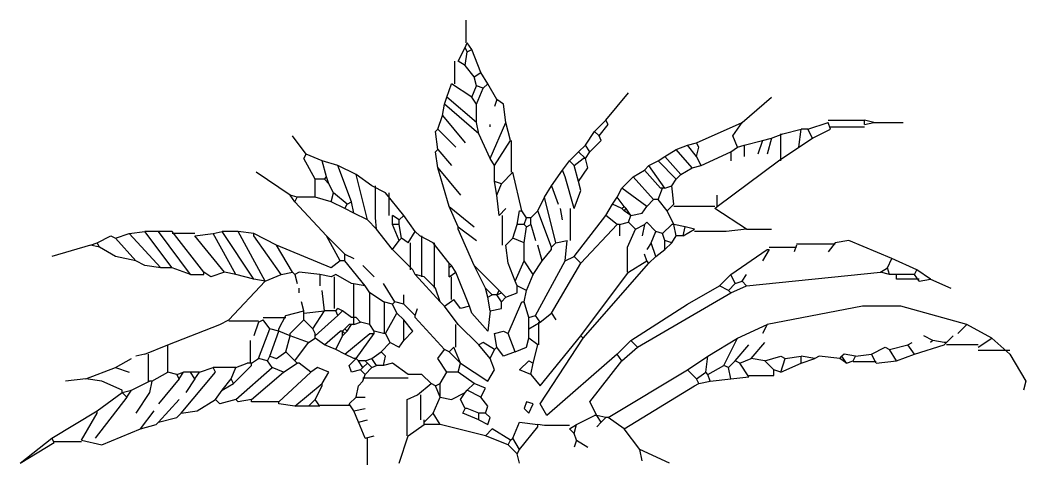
# Model space of a CAD drawing. Header units: millimetres. Extents: x 284148 to 331264, y 78716 to 101523.
# Drawn here: x 300283 to 301907, y 95128 to 95836 of the extents above; entities that cross this region are included whole.
import ezdxf

# ---------------------------------------------------------------- set-up
doc = ezdxf.new("R2010")
doc.units = ezdxf.units.MM

# ---------------------------------------------------------------- blocks, each defined once
blk = doc.blocks.new('A$C3FA46AE9')
at = {"linetype": 'Continuous'}
for points in [[(727.8, 2079.3), (727.8, 2115.9)], [(726, 2071.9), (729.6, 2079.3)], [(737, 2068.3), (729.6, 2079.3)], [(715, 2049.9), (726, 2071.9)], [(729.6, 2064.6), (726, 2071.9)], [(726, 2042.6), (729.6, 2064.6)], [(729.6, 2064.6), (737, 2068.3)], [(751.7, 2031.6), (737, 2068.3)], [(709.5, 2013.3), (709.5, 2049.9)], [(726, 2042.6), (715, 2049.9)], [(740.7, 2024.3), (726, 2042.6)], [(740.7, 2024.3), (751.7, 2031.6)], [(762.6, 2013.3), (751.7, 2031.6)], [(744.3, 2009.6), (740.7, 2024.3)], [(696.6, 1991.3), (704, 2013.3)], [(737, 1991.3), (704, 2013.3)], [(737, 1991.3), (744.3, 2009.6)], [(755.3, 2006), (744.3, 2009.6)], [(744.3, 1980.3), (755.3, 2006)], [(755.3, 2006), (762.6, 2013.3)], [(777.3, 1987.6), (762.6, 2013.3)], [(953.3, 1954.6), (990, 1998.6)], [(693, 1980.3), (696.6, 1991.3)], [(744.3, 1950.9), (696.6, 1991.3)], [(744.3, 1980.3), (737, 1991.3)], [(777.3, 1987.6), (773.7, 1976.6)], [(792, 1950.9), (788.3, 1980.3), (777.3, 1987.6)], [(1173.3, 1950.9), (1221, 1991.3)], [(689.3, 1961.9), (693, 1980.3)], [(748, 1932.6), (693, 1980.3)], [(744.3, 1950.9), (744.3, 1980.3)], [(682, 1939.9), (689.3, 1961.9)], [(689.3, 1961.9), (726, 1918)], [(748, 1932.6), (744.3, 1950.9)], [(766.4, 1892.3), (792, 1950.9)], [(799.3, 1921.6), (792, 1950.9)], [(935, 1936.3), (953.3, 1954.6)], [(942.3, 1928.9), (957, 1947.3), (953.3, 1954.6)], [(1100, 1918), (1173.3, 1950.9)], [(1166, 1910.6), (1158.6, 1928.9), (1173.3, 1950.9)], [(1279.6, 1939.9), (1312.6, 1950.9)], [(1312.6, 1954.6), (1364, 1954.6), (1371.3, 1954.6)], [(1316.4, 1939.9), (1312.6, 1950.9)], [(1371.3, 1947.3), (1371.3, 1954.6)], [(1386, 1950.9), (1371.3, 1954.6)], [(1371.3, 1947.3), (1386, 1950.9)], [(1386, 1950.9), (1433.6, 1950.9)], [(682, 1906.9), (678.3, 1936.3), (682, 1939.9)], [(682, 1939.9), (711.3, 1910.6)], [(766.4, 1943.6), (766.4, 1947.3)], [(920.4, 1914.3), (935, 1936.3)], [(942.3, 1928.9), (935, 1936.3)], [(1239.3, 1932.6), (1268.7, 1939.9)], [(1265, 1910.6), (1268.7, 1939.9)], [(1279.6, 1939.9), (1268.7, 1939.9)], [(1287, 1925.3), (1279.6, 1939.9)], [(1287, 1925.3), (1316.4, 1939.9)], [(1316.4, 1943.6), (1371.3, 1943.6)], [(469.3, 1899.6), (447.3, 1928.9)], [(766.4, 1892.3), (748, 1932.6)], [(773.7, 1881.3), (799.3, 1921.6)], [(801.2, 1870.3), (801.2, 1921.6)], [(927.7, 1903.3), (946, 1921.6), (942.3, 1928.9)], [(1085.3, 1914.3), (1100, 1918)], [(1100, 1895.9), (1103.7, 1910.6), (1100, 1918)], [(1177, 1914.3), (1206.3, 1921.6)], [(1206.3, 1921.6), (1199, 1899.6)], [(1206.3, 1921.6), (1221, 1925.3)], [(1221, 1925.3), (1213.7, 1899.6)], [(1221, 1925.3), (1239.3, 1932.6)], [(1235.7, 1888.6), (1235.7, 1932.6)], [(1265, 1910.6), (1287, 1925.3)], [(682, 1877.6), (678.3, 1903.3), (682, 1906.9)], [(682, 1906.9), (704, 1881.3)], [(894.7, 1888.6), (909.3, 1903.3)], [(909.3, 1903.3), (920.4, 1914.3)], [(920.4, 1892.3), (909.3, 1903.3)], [(927.7, 1903.3), (920.4, 1914.3)], [(920.4, 1892.3), (927.7, 1903.3)], [(1048.7, 1895.9), (1067, 1906.9)], [(1067, 1906.9), (1085.3, 1914.3)], [(1092.6, 1877.6), (1067, 1906.9)], [(1100, 1895.9), (1085.3, 1914.3)], [(1107.3, 1881.3), (1155, 1903.3)], [(1155, 1903.3), (1166, 1910.6)], [(1155, 1903.3), (1155, 1888.6)], [(1166, 1910.6), (1177, 1914.3)], [(1177, 1914.3), (1177, 1895.9)], [(1232, 1888.6), (1265, 1910.6)], [(484, 1859.3), (465.7, 1892.3), (469.3, 1899.6)], [(495, 1888.6), (469.3, 1899.6)], [(502.3, 1862.9), (495, 1888.6)], [(520.7, 1881.3), (495, 1888.6)], [(773.7, 1881.3), (766.4, 1892.3)], [(883.6, 1873.9), (894.7, 1888.6)], [(902, 1881.3), (894.7, 1888.6)], [(902, 1881.3), (916.7, 1892.3)], [(909.3, 1855.6), (924, 1877.6), (920.4, 1892.3)], [(920.4, 1892.3), (916.7, 1892.3)], [(1023, 1881.3), (1037.6, 1888.6)], [(1037.6, 1888.6), (1048.7, 1895.9)], [(1067, 1859.3), (1037.6, 1888.6)], [(1074.3, 1866.6), (1048.7, 1895.9)], [(1107.3, 1881.3), (1100, 1895.9)], [(1133, 1815.3), (1232, 1888.6)], [(443.7, 1833.6), (388.7, 1870.3)], [(542.6, 1822.6), (520.7, 1881.3)], [(550, 1866.6), (520.7, 1881.3)], [(700.3, 1815.3), (682, 1877.6)], [(682, 1877.6), (718.7, 1833.6)], [(773.7, 1855.6), (773.7, 1881.3)], [(784.7, 1851.9), (803, 1870.3)], [(817.6, 1807.9), (803, 1870.3)], [(865.3, 1848.3), (883.6, 1873.9)], [(902, 1811.6), (887.4, 1862.9), (883.6, 1873.9)], [(909.3, 1855.6), (902, 1881.3)], [(997.3, 1862.9), (1015.7, 1873.9)], [(1015.7, 1873.9), (1023, 1881.3)], [(1041.4, 1844.6), (1015.7, 1873.9)], [(1048.7, 1844.6), (1023, 1881.3)], [(1074.3, 1866.6), (1092.6, 1877.6)], [(1092.6, 1877.6), (1107.3, 1881.3)], [(484, 1829.9), (484, 1859.3)], [(498.7, 1859.3), (484, 1859.3)], [(498.7, 1859.3), (502.3, 1862.9)], [(506, 1851.9), (498.7, 1859.3)], [(506, 1851.9), (502.3, 1862.9)], [(513.3, 1837.3), (506, 1851.9)], [(568.3, 1793.3), (550, 1866.6)], [(575.6, 1848.3), (550, 1866.6)], [(777.3, 1833.6), (773.7, 1855.6)], [(784.7, 1851.9), (773.7, 1855.6)], [(777.3, 1833.6), (784.7, 1851.9)], [(902, 1811.6), (913, 1840.9), (909.3, 1855.6)], [(979, 1844.6), (997.3, 1862.9)], [(1030.3, 1826.3), (997.3, 1862.9)], [(1059.7, 1848.3), (1067, 1859.3)], [(1067, 1859.3), (1074.3, 1866.6)], [(509.7, 1822.6), (513.3, 1837.3)], [(535.3, 1818.9), (513.3, 1837.3)], [(597.7, 1837.3), (575.6, 1848.3)], [(583, 1778.6), (581.2, 1796.9), (581.2, 1848.3)], [(627, 1800.6), (597.7, 1837.3)], [(603.2, 1800.6), (603.2, 1837.3)], [(854.3, 1829.9), (865.3, 1848.3)], [(865.3, 1848.3), (876.3, 1818.9)], [(971.6, 1829.9), (979, 1844.6)], [(1019.3, 1815.3), (979, 1844.6)], [(1037.6, 1826.3), (1045, 1844.6)], [(1045, 1844.6), (1041.4, 1844.6)], [(1048.7, 1844.6), (1045, 1844.6)], [(1048.7, 1844.6), (1059.7, 1848.3)], [(1063.3, 1818.9), (1059.7, 1848.3)], [(451, 1822.6), (443.7, 1833.6)], [(454.6, 1829.9), (443.7, 1833.6)], [(451, 1822.6), (454.6, 1829.9)], [(502.3, 1767.6), (451, 1822.6)], [(484, 1829.9), (454.6, 1829.9)], [(509.7, 1822.6), (484, 1829.9)], [(531.7, 1811.6), (509.7, 1822.6)], [(535.3, 1818.9), (542.6, 1822.6)], [(546.3, 1804.3), (542.6, 1822.6)], [(781, 1800.6), (777.3, 1833.6)], [(843.3, 1807.9), (854.3, 1829.9)], [(872.7, 1756.6), (854.3, 1829.9)], [(964.3, 1818.9), (971.6, 1829.9)], [(982.7, 1815.3), (971.6, 1829.9)], [(1019.3, 1815.3), (1030.3, 1826.3)], [(1037.6, 1826.3), (1030.3, 1826.3)], [(1052.3, 1807.9), (1037.6, 1826.3)], [(1133, 1815.3), (1133, 1833.6)], [(531.7, 1811.6), (535.3, 1818.9)], [(546.3, 1804.3), (531.7, 1811.6)], [(568.3, 1793.3), (546.3, 1804.3)], [(715, 1782.3), (700.3, 1815.3)], [(700.3, 1815.3), (740.7, 1782.3)], [(781, 1800.6), (792, 1811.6)], [(810.3, 1785.9), (814, 1807.9), (817.6, 1807.9)], [(825, 1796.9), (817.6, 1807.9)], [(832.3, 1796.9), (843.3, 1807.9)], [(865.3, 1749.3), (843.3, 1807.9)], [(883.6, 1793.3), (880, 1811.6)], [(896.5, 1760.3), (896.5, 1811.6)], [(953.3, 1800.6), (964.3, 1818.9)], [(979, 1811.6), (964.3, 1818.9)], [(979, 1811.6), (982.7, 1815.3)], [(982.7, 1807.9), (979, 1811.6)], [(986.3, 1811.6), (982.7, 1815.3)], [(982.7, 1807.9), (986.3, 1811.6)], [(993.7, 1800.6), (982.7, 1807.9)], [(993.7, 1800.6), (986.3, 1811.6)], [(993.7, 1800.6), (1012, 1804.3), (1019.3, 1815.3)], [(1052.3, 1807.9), (1063.3, 1818.9)], [(1063.3, 1785.9), (1052.3, 1807.9)], [(1129.3, 1815.3), (1063.3, 1815.3)], [(1129.3, 1811.6), (1133, 1815.3)], [(1180.7, 1778.6), (1129.3, 1811.6)], [(583, 1778.6), (568.3, 1793.3)], [(608.6, 1785.9), (608.6, 1800.6)], [(619.7, 1793.3), (608.6, 1800.6)], [(619.7, 1793.3), (627, 1800.6)], [(619.7, 1785.9), (619.7, 1793.3)], [(645.4, 1774.9), (627, 1800.6)], [(786.5, 1752.9), (786.5, 1800.6)], [(821.3, 1785.9), (825, 1796.9)], [(832.3, 1796.9), (825, 1796.9)], [(832.3, 1785.9), (832.3, 1796.9)], [(902, 1734.6), (953.3, 1800.6)], [(971.6, 1785.9), (953.3, 1800.6)], [(975.3, 1785.9), (990, 1789.6)], [(990, 1789.6), (993.7, 1800.6)], [(1001, 1778.6), (990, 1789.6)], [(1034, 1774.9), (1019.3, 1789.6), (1015.7, 1785.9)], [(161.3, 1763.9), (183.3, 1771.3)], [(183.3, 1771.3), (209, 1774.9)], [(234.7, 1716.3), (183.3, 1771.3)], [(253, 1716.3), (209, 1774.9)], [(231, 1774.9), (209, 1774.9)], [(282.3, 1705.3), (231, 1774.9)], [(253, 1774.9), (231, 1774.9)], [(304.3, 1708.9), (253, 1774.9)], [(289.7, 1771.3), (253, 1771.3)], [(289.7, 1767.6), (319, 1771.3)], [(319, 1771.3), (333.6, 1774.9)], [(355.7, 1705.3), (319, 1771.3)], [(385, 1697.9), (333.6, 1774.9)], [(359.3, 1774.9), (333.6, 1774.9)], [(403.3, 1694.3), (359.3, 1774.9)], [(385, 1771.3), (359.3, 1774.9)], [(429, 1705.3), (385, 1767.6), (385, 1771.3)], [(421.6, 1752.9), (385, 1771.3)], [(608.6, 1745.6), (583, 1778.6)], [(619.7, 1760.3), (608.6, 1785.9)], [(619.7, 1785.9), (608.6, 1785.9)], [(623.3, 1763.9), (619.7, 1785.9)], [(634.3, 1756.6), (645.4, 1774.9)], [(652.7, 1767.6), (645.4, 1774.9)], [(740.7, 1719.9), (715, 1778.6), (715, 1782.3)], [(715, 1782.3), (744.3, 1760.3)], [(803, 1763.9), (810.3, 1785.9)], [(821.3, 1785.9), (810.3, 1785.9)], [(825, 1782.3), (821.3, 1785.9)], [(821.3, 1756.6), (825, 1782.3)], [(825, 1782.3), (832.3, 1785.9)], [(832.3, 1785.9), (839.7, 1760.3)], [(913, 1723.6), (971.6, 1785.9)], [(975.3, 1785.9), (971.6, 1785.9)], [(975.3, 1785.9), (975.3, 1767.6)], [(988.1, 1708.9), (988.1, 1749.3), (1001, 1778.6)], [(1001, 1778.6), (1015.7, 1785.9)], [(1015.7, 1785.9), (1012, 1767.6)], [(1026.7, 1756.6), (1034, 1774.9)], [(1045, 1771.3), (1034, 1774.9)], [(1045, 1771.3), (1059.7, 1785.9)], [(1048.7, 1760.3), (1045, 1771.3)], [(1063.3, 1785.9), (1059.7, 1785.9)], [(1067, 1767.6), (1063.3, 1785.9)], [(1081.7, 1782.3), (1063.3, 1785.9)], [(1078, 1767.6), (1081.7, 1782.3)], [(1078, 1767.6), (1096.3, 1778.6)], [(1096.3, 1778.6), (1081.7, 1782.3)], [(1180.7, 1778.6), (1147.7, 1774.9), (1096.3, 1774.9)], [(1180.7, 1778.6), (1221, 1778.6)], [(121, 1752.9), (132, 1756.6)], [(132, 1756.6), (154, 1767.6), (161.3, 1763.9)], [(135.7, 1749.3), (132, 1756.6)], [(194.3, 1727.3), (161.3, 1763.9)], [(337.4, 1708.9), (289.7, 1767.6)], [(524.3, 1727.3), (502.3, 1767.6)], [(531.7, 1738.3), (502.3, 1767.6)], [(608.6, 1745.6), (619.7, 1760.3)], [(619.7, 1760.3), (623.3, 1763.9)], [(634.3, 1756.6), (623.3, 1763.9)], [(638, 1712.6), (638, 1756.6)], [(674.7, 1756.6), (652.7, 1767.6)], [(656.3, 1701.6), (656.3, 1767.6)], [(700.3, 1723.6), (674.7, 1756.6)], [(676.5, 1683.3), (676.5, 1756.6)], [(792, 1752.9), (803, 1763.9)], [(821.3, 1756.6), (803, 1763.9)], [(821.3, 1727.3), (821.3, 1756.6)], [(865.3, 1749.3), (872.7, 1756.6)], [(872.7, 1756.6), (891, 1760.3)], [(887.4, 1727.3), (891, 1760.3)], [(1026.7, 1756.6), (1019.3, 1745.6)], [(1034, 1734.6), (1026.7, 1756.6)], [(1048.7, 1745.6), (1048.7, 1760.3)], [(1059.7, 1756.6), (1048.7, 1760.3)], [(1048.7, 1745.6), (1059.7, 1756.6)], [(1059.7, 1756.6), (1067, 1767.6)], [(1078, 1767.6), (1067, 1767.6)], [(1261.3, 1754.8), (1323.7, 1754.8)], [(1323.7, 1756.6), (1312.6, 1741.9)], [(1415.3, 1731), (1345.7, 1760.3), (1323.7, 1756.6)], [(121, 1752.9), (58.6, 1734.6)], [(135.7, 1749.3), (121, 1752.9)], [(194.3, 1727.3), (161.3, 1734.6), (135.7, 1749.3)], [(447.3, 1708.9), (421.6, 1752.9)], [(524.3, 1727.3), (509.7, 1716.3), (421.6, 1752.9)], [(531.7, 1727.3), (531.7, 1738.3)], [(531.7, 1738.3), (546.3, 1731)], [(641.7, 1712.6), (608.6, 1745.6)], [(806.7, 1694.3), (795.7, 1723.6), (792, 1752.9)], [(850.6, 1727.3), (843.3, 1752.9)], [(850.6, 1727.3), (865.3, 1745.6), (865.3, 1749.3)], [(1019.3, 1727.3), (1015.7, 1738.3)], [(1034, 1734.6), (1048.7, 1745.6)], [(1155, 1705.3), (1213.7, 1745.6), (1217.3, 1745.6)], [(1217.3, 1745.6), (1206.3, 1727.3)], [(1217.3, 1749.3), (1261.3, 1749.3)], [(1261.3, 1752.9), (1257.7, 1741.9)], [(234.7, 1716.3), (209, 1719.9), (194.3, 1727.3)], [(531.7, 1727.3), (524.3, 1727.3)], [(564.7, 1686.9), (531.7, 1727.3)], [(700.3, 1716.3), (700.3, 1723.6)], [(704, 1719.9), (700.3, 1723.6)], [(806.7, 1694.3), (821.3, 1727.3)], [(836, 1705.3), (821.3, 1727.3)], [(836, 1705.3), (850.6, 1727.3)], [(839.7, 1639.3), (887.4, 1727.3)], [(865.3, 1643), (913, 1723.6)], [(887.4, 1727.3), (902, 1734.6)], [(913, 1723.6), (902, 1734.6)], [(916.7, 1602.6), (1023, 1723.6)], [(990, 1708.9), (1019.3, 1727.3)], [(1023, 1723.6), (1019.3, 1727.3)], [(1023, 1723.6), (1034, 1734.6)], [(1408, 1716.3), (1415.3, 1731)], [(1455.7, 1712.6), (1415.3, 1731)], [(253, 1716.3), (234.7, 1716.3)], [(282.3, 1705.3), (253, 1716.3)], [(282.3, 1705.3), (304.3, 1705.3), (304.3, 1708.9)], [(337.4, 1708.9), (315.3, 1701.6), (304.3, 1708.9)], [(355.7, 1705.3), (337.4, 1708.9)], [(429, 1705.3), (447.3, 1708.9)], [(451, 1705.3), (447.3, 1708.9)], [(491.4, 1705.3), (458.3, 1708.9), (451, 1705.3)], [(579.3, 1701.6), (561, 1719.9)], [(645.4, 1705.3), (641.7, 1712.6)], [(700.3, 1716.3), (704, 1719.9)], [(700.3, 1701.6), (700.3, 1716.3)], [(700.3, 1701.6), (711.3, 1708.9)], [(711.3, 1708.9), (704, 1719.9)], [(733.3, 1653.9), (711.3, 1708.9)], [(781, 1679.6), (740.7, 1719.9)], [(759, 1683.3), (740.7, 1719.9)], [(913, 1606.3), (990, 1708.9)], [(1180.7, 1686.9), (1397, 1708.9)], [(1397, 1708.9), (1408, 1716.3)], [(1411.7, 1705.3), (1397, 1708.9)], [(1411.7, 1705.3), (1408, 1716.3)], [(1452, 1705.3), (1455.7, 1712.6)], [(1477.7, 1697.9), (1455.7, 1712.6)], [(344.7, 1631.9), (403.3, 1694.3)], [(385, 1697.9), (355.7, 1705.3)], [(403.3, 1694.3), (385, 1697.9)], [(403.3, 1694.3), (429, 1705.3)], [(451, 1705.3), (454.6, 1690.6)], [(509.7, 1701.6), (491.4, 1705.3)], [(491.4, 1705.3), (491.4, 1686.9)], [(542.6, 1690.6), (517, 1705.3), (509.7, 1701.6)], [(515.2, 1650.3), (515.2, 1701.6)], [(564.7, 1686.9), (542.6, 1690.6)], [(546.3, 1635.6), (546.3, 1690.6)], [(612.4, 1661.3), (594, 1690.6)], [(685.7, 1661.3), (645.4, 1705.3)], [(660, 1701.6), (645.4, 1705.3)], [(678.3, 1683.3), (660, 1701.6)], [(704, 1664.9), (704, 1701.6)], [(810.3, 1686.9), (806.7, 1694.3)], [(825, 1679.6), (836, 1705.3)], [(1136.7, 1686.9), (1155, 1705.3)], [(1151.3, 1679.6), (1162.4, 1690.6)], [(1162.4, 1690.6), (1155, 1705.3)], [(1162.4, 1690.6), (1173.3, 1694.3)], [(1173.3, 1694.3), (1180.7, 1705.3)], [(1180.7, 1686.9), (1173.3, 1694.3)], [(1422.7, 1705.3), (1411.7, 1705.3)], [(1459.3, 1697.9), (1422.7, 1697.9), (1422.7, 1705.3)], [(1452, 1705.3), (1422.7, 1705.3)], [(1459.3, 1694.3), (1452, 1705.3)], [(1459.3, 1694.3), (1477.7, 1697.9)], [(1477.7, 1697.9), (1510.7, 1683.3)], [(458.3, 1675.9), (458.3, 1683.3)], [(498.7, 1646.6), (495, 1679.6)], [(572, 1675.9), (564.7, 1686.9)], [(572, 1624.6), (572, 1675.9)], [(594, 1661.3), (572, 1675.9)], [(685.7, 1661.3), (678.3, 1683.3)], [(762.6, 1668.6), (759, 1683.3)], [(770, 1672.3), (759, 1683.3)], [(777.3, 1672.3), (781, 1679.6)], [(777.3, 1672.3), (784.7, 1675.9)], [(784.7, 1675.9), (781, 1679.6)], [(792, 1668.6), (784.7, 1675.9)], [(792, 1668.6), (810.3, 1675.9), (810.3, 1686.9)], [(825, 1679.6), (810.3, 1686.9)], [(821.3, 1661.3), (825, 1679.6)], [(993.7, 1598.9), (1085.3, 1657.6), (1136.7, 1686.9)], [(1004.6, 1587.9), (1155, 1675.9)], [(1151.3, 1679.6), (1136.7, 1686.9)], [(1155, 1675.9), (1151.3, 1679.6)], [(1155, 1675.9), (1180.7, 1686.9)], [(465.7, 1646.6), (462, 1661.3)], [(608.6, 1657.6), (594, 1661.3)], [(595.8, 1609.9), (595.8, 1661.3)], [(608.6, 1657.6), (612.4, 1661.3)], [(616, 1643), (608.6, 1657.6)], [(627, 1657.6), (612.4, 1661.3)], [(627, 1657.6), (627, 1672.3)], [(645.4, 1639.3), (627, 1657.6)], [(693, 1653.9), (685.7, 1661.3)], [(693, 1653.9), (707.7, 1664.9)], [(733.3, 1653.9), (718.7, 1650.3), (707.7, 1664.9)], [(762.6, 1668.6), (770, 1672.3)], [(766.4, 1646.6), (762.6, 1668.6)], [(766.4, 1646.6), (784.7, 1650.3), (784.7, 1661.3)], [(777.3, 1672.3), (770, 1672.3)], [(784.7, 1661.3), (777.3, 1672.3)], [(784.7, 1661.3), (792, 1668.6)], [(795.7, 1609.9), (817.6, 1661.3), (821.3, 1661.3)], [(828.7, 1635.6), (821.3, 1661.3)], [(436.3, 1639.3), (465.7, 1646.6)], [(465.7, 1643), (498.7, 1646.6)], [(465.7, 1643), (465.7, 1646.6)], [(465.7, 1631.9), (465.7, 1643)], [(480.3, 1617.3), (498.7, 1646.6)], [(517, 1646.6), (498.7, 1646.6)], [(517, 1646.6), (520.7, 1650.3)], [(520.7, 1639.3), (517, 1646.6)], [(528, 1646.6), (520.7, 1650.3)], [(520.7, 1639.3), (528, 1646.6)], [(542.6, 1635.6), (528, 1646.6)], [(597.7, 1609.9), (616, 1643)], [(627, 1631.9), (616, 1643)], [(645.4, 1639.3), (649, 1650.3)], [(715, 1624.6), (693, 1653.9)], [(766.4, 1646.6), (762.6, 1613.6), (737, 1643), (733.3, 1653.9)], [(847, 1628.3), (865.3, 1643)], [(865.3, 1643), (872.7, 1631.9)], [(1536.3, 1624.6), (1430, 1653.9), (1367.6, 1653.9), (1213.7, 1624.6)], [(245.7, 1591.6), (330, 1624.6), (344.7, 1631.9)], [(392.3, 1630.1), (344.7, 1630.1)], [(392.3, 1628.3), (385, 1606.3)], [(392.3, 1628.3), (399.7, 1631.9)], [(399.7, 1635.6), (436.3, 1635.6)], [(410.7, 1617.3), (399.7, 1631.9)], [(425.3, 1617.3), (436.3, 1639.3)], [(443.7, 1609.9), (465.7, 1631.9)], [(480.3, 1617.3), (465.7, 1631.9)], [(484, 1606.3), (520.7, 1639.3)], [(531.7, 1617.3), (539, 1624.6)], [(535.3, 1613.6), (542.6, 1624.6)], [(542.6, 1624.6), (539, 1624.6)], [(546.3, 1635.6), (542.6, 1635.6)], [(546.3, 1624.6), (542.6, 1624.6)], [(546.3, 1624.6), (546.3, 1635.6)], [(550, 1635.6), (546.3, 1635.6)], [(546.3, 1624.6), (557.3, 1628.3)], [(557.3, 1628.3), (550, 1635.6)], [(572, 1624.6), (557.3, 1628.3)], [(579.3, 1613.6), (572, 1624.6)], [(627, 1598.9), (641.7, 1613.6), (627, 1631.9)], [(627, 1598.9), (627, 1631.9)], [(693, 1584.3), (645.4, 1635.6), (645.4, 1639.3)], [(711.3, 1587.9), (711.3, 1624.6)], [(748, 1591.6), (715, 1624.6)], [(828.7, 1635.6), (839.7, 1639.3)], [(828.7, 1617.3), (828.7, 1635.6)], [(828.7, 1617.3), (847, 1628.3)], [(847, 1628.3), (839.7, 1639.3)], [(845.2, 1591.6), (845.2, 1628.3)], [(1166, 1602.6), (1213.7, 1624.6)], [(1213.7, 1624.6), (1206.3, 1609.9)], [(1536.3, 1624.6), (1521.6, 1609.9)], [(1576.7, 1602.6), (1536.3, 1624.6)], [(392.3, 1569.6), (410.7, 1617.3)], [(425.3, 1613.6), (410.7, 1617.3)], [(410.7, 1573.3), (425.3, 1613.6)], [(425.3, 1613.6), (425.3, 1617.3)], [(443.7, 1606.3), (425.3, 1613.6)], [(443.7, 1606.3), (443.7, 1609.9)], [(484, 1609.9), (480.3, 1617.3)], [(484, 1606.3), (484, 1609.9)], [(498.7, 1591.6), (524.3, 1613.6)], [(528, 1613.6), (524.3, 1613.6)], [(528, 1613.6), (531.7, 1617.3)], [(528, 1606.3), (528, 1613.6)], [(531.7, 1609.9), (528, 1613.6)], [(528, 1606.3), (531.7, 1609.9)], [(535.3, 1613.6), (531.7, 1617.3)], [(531.7, 1609.9), (535.3, 1613.6)], [(531.7, 1576.9), (572, 1609.9), (579.3, 1609.9)], [(550, 1569.6), (579.3, 1609.9)], [(594, 1609.9), (579.3, 1613.6)], [(579.3, 1609.9), (579.3, 1613.6)], [(597.7, 1609.9), (594, 1609.9)], [(605, 1595.3), (597.7, 1609.9)], [(777.3, 1587.9), (773.7, 1609.9), (788.3, 1613.6), (795.7, 1609.9)], [(806.7, 1580.6), (795.7, 1609.9)], [(828.7, 1602.6), (828.7, 1617.3)], [(379.5, 1562.3), (379.5, 1598.9)], [(436.3, 1580.6), (443.7, 1606.3)], [(473, 1595.3), (443.7, 1606.3)], [(451, 1565.9), (473, 1595.3)], [(473, 1595.3), (484, 1602.6)], [(484, 1602.6), (484, 1606.3)], [(498.7, 1591.6), (484, 1602.6)], [(517, 1584.3), (528, 1606.3)], [(590.3, 1580.6), (605, 1595.3)], [(605, 1595.3), (619.7, 1587.9), (627, 1598.9)], [(773.7, 1584.3), (755.3, 1595.3), (748, 1591.6)], [(806.7, 1580.6), (825, 1587.9), (828.7, 1602.6)], [(843.3, 1591.6), (828.7, 1602.6)], [(832.3, 1543.9), (847, 1525.6), (913, 1606.3)], [(971.6, 1576.9), (858, 1477.9), (847, 1496.3), (916.7, 1602.6)], [(916.7, 1602.6), (913, 1606.3)], [(971.6, 1576.9), (993.7, 1598.9)], [(1004.6, 1587.9), (993.7, 1598.9)], [(1118.3, 1573.3), (1166, 1602.6)], [(1144, 1558.6), (1166, 1602.6)], [(1188, 1569.6), (1210, 1595.3)], [(1441, 1591.6), (1448.3, 1595.3)], [(1452, 1576.9), (1499.7, 1591.6), (1503.3, 1595.3)], [(1481.3, 1598.9), (1466.7, 1606.3)], [(1481.3, 1598.9), (1477.7, 1595.3)], [(1499.7, 1595.3), (1481.3, 1598.9)], [(1503.3, 1595.3), (1499.7, 1595.3)], [(1503.3, 1595.3), (1514.3, 1606.3)], [(1554.6, 1587.9), (1576.7, 1602.6)], [(1606, 1576.9), (1576.7, 1602.6)], [(209, 1576.9), (194.3, 1573.3)], [(209, 1576.9), (245.7, 1591.6)], [(214.5, 1532.9), (214.5, 1576.9)], [(245.7, 1547.6), (245.7, 1591.6)], [(410.7, 1573.3), (421.6, 1569.6), (436.3, 1580.6)], [(451, 1565.9), (436.3, 1580.6)], [(517, 1584.3), (498.7, 1591.6)], [(531.7, 1576.9), (517, 1584.3)], [(546.3, 1569.6), (531.7, 1576.9)], [(575.6, 1569.6), (590.3, 1580.6)], [(594, 1558.6), (597.7, 1573.3), (590.3, 1580.6)], [(696.6, 1547.6), (682, 1569.6), (693, 1584.3)], [(700.3, 1580.6), (693, 1584.3)], [(700.3, 1580.6), (707.7, 1587.9)], [(718.7, 1562.3), (700.3, 1580.6)], [(718.7, 1562.3), (707.7, 1587.9)], [(766.4, 1569.6), (748, 1591.6)], [(766.4, 1569.6), (773.7, 1584.3)], [(773.7, 1584.3), (777.3, 1587.9)], [(806.7, 1580.6), (788.3, 1573.3), (777.3, 1587.9)], [(836, 1562.3), (843.3, 1591.6)], [(979, 1565.9), (971.6, 1576.9)], [(979, 1565.9), (1004.6, 1587.9)], [(1162.4, 1565.9), (1184.3, 1591.6)], [(1356.7, 1573.3), (1338.3, 1576.9), (1334.7, 1573.3)], [(1356.7, 1573.3), (1382.3, 1576.9)], [(1382.3, 1576.9), (1404.3, 1587.9), (1411.7, 1584.3)], [(1389.7, 1562.3), (1382.3, 1576.9)], [(1411.7, 1584.3), (1441, 1591.6)], [(1422.7, 1565.9), (1411.7, 1584.3)], [(1422.7, 1565.9), (1452, 1576.9)], [(1452, 1576.9), (1441, 1591.6)], [(1554.6, 1591.6), (1503.3, 1591.6)], [(1606, 1582.4), (1554.6, 1582.4)], [(1606, 1576.9), (1631.7, 1532.9), (1628, 1518.3)], [(161.3, 1554.9), (187, 1569.6)], [(352, 1529.3), (381.3, 1558.6), (381.3, 1562.3)], [(355.7, 1554.9), (374, 1562.3)], [(377.7, 1562.3), (374, 1562.3)], [(381.3, 1562.3), (377.7, 1562.3)], [(381.3, 1562.3), (392.3, 1569.6)], [(407, 1565.9), (392.3, 1569.6)], [(407, 1565.9), (410.7, 1573.3)], [(414.3, 1554.9), (407, 1565.9)], [(432.7, 1547.6), (454.6, 1562.3)], [(454.6, 1562.3), (451, 1565.9)], [(476.7, 1547.6), (458.3, 1562.3), (454.6, 1562.3)], [(557.3, 1551.3), (542.6, 1547.6), (539, 1558.6), (550, 1569.6)], [(550, 1569.6), (546.3, 1569.6)], [(553.7, 1565.9), (550, 1569.6)], [(561, 1554.9), (553.7, 1565.9)], [(564.7, 1565.9), (553.7, 1565.9)], [(561, 1554.9), (568.3, 1562.3)], [(564.7, 1565.9), (575.6, 1569.6)], [(568.3, 1562.3), (564.7, 1565.9)], [(575.6, 1554.9), (568.3, 1562.3)], [(583, 1558.6), (575.6, 1569.6)], [(634.3, 1543.9), (608.6, 1562.3), (594, 1558.6)], [(715, 1547.6), (718.7, 1562.3)], [(718.7, 1562.3), (762.6, 1532.9), (773.7, 1551.3), (766.4, 1569.6)], [(832.3, 1543.9), (814, 1551.3), (828.7, 1565.9), (836, 1562.3)], [(832.3, 1543.9), (836, 1562.3)], [(938.7, 1477.9), (927.7, 1499.9), (979, 1565.9)], [(1085.3, 1551.3), (1118.3, 1573.3)], [(1114.7, 1547.6), (1118.3, 1573.3)], [(1151.3, 1554.9), (1162.4, 1565.9)], [(1169.7, 1562.3), (1162.4, 1565.9)], [(1169.7, 1562.3), (1188, 1569.6)], [(1184.3, 1540.3), (1169.7, 1562.3)], [(1210, 1565.9), (1188, 1569.6)], [(1210, 1565.9), (1235.7, 1573.3), (1243, 1569.6)], [(1224.7, 1551.3), (1210, 1565.9)], [(1235.7, 1547.6), (1243, 1569.6)], [(1235.7, 1547.6), (1268.7, 1562.3)], [(1243, 1569.6), (1268.7, 1573.3)], [(1268.7, 1562.3), (1268.7, 1573.3)], [(1290.7, 1569.6), (1268.7, 1573.3)], [(1268.7, 1562.3), (1290.7, 1569.6)], [(1331, 1569.6), (1298, 1573.3), (1290.7, 1569.6)], [(1331, 1569.6), (1334.7, 1573.3)], [(1342, 1562.3), (1331, 1569.6)], [(1342, 1562.3), (1334.7, 1573.3)], [(1342, 1562.3), (1353, 1565.9)], [(1353, 1565.9), (1356.7, 1573.3)], [(1389.7, 1564.1), (1353, 1564.1)], [(1389.7, 1562.3), (1422.7, 1565.9)], [(113.7, 1536.6), (161.3, 1554.9)], [(161.3, 1554.9), (183.3, 1547.6)], [(220, 1532.9), (245.7, 1547.6)], [(260.3, 1543.9), (245.7, 1547.6)], [(260.3, 1543.9), (271.3, 1547.6)], [(264, 1536.6), (260.3, 1543.9)], [(264, 1536.6), (271.3, 1547.6)], [(267.6, 1481.6), (322.7, 1547.6), (319, 1554.9)], [(282.3, 1547.6), (271.3, 1547.6)], [(289.7, 1536.6), (282.3, 1547.6)], [(297, 1547.6), (282.3, 1547.6)], [(289.7, 1536.6), (297, 1547.6)], [(297, 1547.6), (319, 1554.9)], [(355.7, 1554.9), (319, 1554.9)], [(348.3, 1536.6), (355.7, 1554.9)], [(355.7, 1503.6), (414.3, 1554.9)], [(381.3, 1503.6), (432.7, 1547.6)], [(432.7, 1547.6), (414.3, 1554.9)], [(425.3, 1499.9), (476.7, 1547.6)], [(495, 1529.3), (506, 1547.6), (487.6, 1554.9), (476.7, 1547.6)], [(557.3, 1551.3), (561, 1554.9)], [(564.7, 1543.9), (557.3, 1551.3)], [(561, 1532.9), (564.7, 1543.9)], [(564.7, 1543.9), (575.6, 1554.9)], [(575.6, 1554.9), (583, 1558.6)], [(594, 1558.6), (583, 1558.6)], [(671, 1529.3), (656.3, 1543.9), (634.3, 1543.9)], [(685.7, 1529.3), (696.6, 1547.6)], [(715, 1547.6), (696.6, 1547.6)], [(740.7, 1529.3), (715, 1547.6)], [(957, 1474.3), (1085.3, 1551.3)], [(1100, 1536.6), (1085.3, 1551.3)], [(1100, 1536.6), (1114.7, 1547.6)], [(1118.3, 1543.9), (1114.7, 1547.6)], [(1118.3, 1543.9), (1144, 1558.6)], [(1122, 1532.9), (1118.3, 1543.9)], [(1151.3, 1554.9), (1144, 1558.6)], [(1155, 1536.6), (1151.3, 1554.9)], [(1184.3, 1542.1), (1224.7, 1542.1), (1224.7, 1551.3)], [(1235.7, 1547.6), (1224.7, 1551.3)], [(113.7, 1536.6), (80.7, 1532.9)], [(172.3, 1518.3), (139.3, 1532.9), (113.7, 1536.6)], [(187, 1518.3), (216.4, 1532.9)], [(220, 1532.9), (216.4, 1514.6), (194.3, 1481.6)], [(220, 1532.9), (216.4, 1532.9)], [(264, 1536.6), (231, 1496.3)], [(289.7, 1536.6), (275, 1514.6)], [(333.6, 1518.3), (348.3, 1536.6)], [(333.6, 1518.3), (352, 1529.3)], [(352, 1529.3), (348.3, 1536.6)], [(451, 1492.6), (495, 1529.3)], [(484, 1503.6), (495, 1525.6), (495, 1529.3)], [(550, 1507.3), (553.7, 1525.6), (561, 1532.9)], [(561, 1538.4), (634.3, 1538.4)], [(649, 1510.9), (671, 1529.3)], [(678.3, 1525.6), (671, 1529.3)], [(678.3, 1525.6), (685.7, 1529.3)], [(685.7, 1510.9), (685.7, 1529.3)], [(729.6, 1518.3), (740.7, 1529.3)], [(751.7, 1507.3), (759, 1521.9), (740.7, 1529.3)], [(982.7, 1456), (1096.3, 1525.6), (1103.7, 1529.3)], [(1103.7, 1529.3), (1100, 1536.6)], [(1103.7, 1529.3), (1122, 1532.9)], [(1122, 1532.9), (1155, 1536.6)], [(1155, 1536.6), (1184.3, 1540.3)], [(132, 1485.3), (172.3, 1514.6)], [(172.3, 1514.6), (187, 1518.3)], [(172.3, 1514.6), (172.3, 1518.3)], [(179.6, 1507.3), (172.3, 1514.6)], [(179.6, 1507.3), (187, 1518.3)], [(322.7, 1503.6), (333.6, 1518.3)], [(632.5, 1444.9), (632.5, 1503.6), (649, 1510.9)], [(654.5, 1470.6), (654.5, 1510.9)], [(685.7, 1507.3), (678.3, 1525.6)], [(685.7, 1507.3), (704, 1503.6), (726, 1514.6)], [(685.7, 1507.3), (685.7, 1510.9)], [(726, 1488.9), (718.7, 1503.6), (726, 1514.6)], [(726, 1514.6), (729.6, 1518.3)], [(751.7, 1507.3), (729.6, 1518.3)], [(179.6, 1507.3), (128.3, 1441.3)], [(231, 1466.9), (264, 1503.6)], [(267.6, 1481.6), (293.3, 1485.3), (322.7, 1503.6)], [(355.7, 1503.6), (330, 1496.3), (322.7, 1503.6)], [(381.3, 1503.6), (359.3, 1499.9), (355.7, 1503.6)], [(425.3, 1499.9), (381.3, 1499.9), (381.3, 1503.6)], [(451, 1492.6), (425.3, 1496.3), (425.3, 1499.9)], [(473, 1492.6), (484, 1503.6)], [(491.4, 1492.6), (484, 1503.6)], [(491.4, 1494.4), (539, 1494.4)], [(539, 1496.3), (550, 1507.3)], [(546.3, 1485.3), (539, 1496.3)], [(550, 1507.3), (564.7, 1507.3)], [(674.7, 1481.6), (685.7, 1507.3)], [(759, 1481.6), (762.6, 1492.6), (751.7, 1507.3)], [(828.7, 1481.6), (836, 1496.3), (825, 1499.9), (821.3, 1488.9), (828.7, 1481.6)], [(58.6, 1441.3), (132, 1485.3)], [(106.3, 1437.6), (132, 1481.6), (132, 1485.3)], [(201.7, 1455.9), (223.7, 1485.3)], [(231, 1466.9), (260.3, 1474.3), (267.6, 1481.6)], [(473, 1492.6), (451, 1492.6)], [(491.4, 1492.6), (473, 1492.6)], [(546.3, 1485.3), (564.7, 1488.9)], [(553.7, 1466.9), (546.3, 1485.3)], [(660, 1466.9), (674.7, 1481.6)], [(685.7, 1463.3), (674.7, 1481.6)], [(748, 1470.6), (722.3, 1481.6), (726, 1488.9)], [(748, 1481.6), (729.6, 1488.9), (726, 1488.9)], [(748, 1470.6), (748, 1481.6)], [(748, 1470.6), (762.6, 1463.3), (766.4, 1474.3), (759, 1481.6)], [(759, 1481.6), (748, 1481.6)], [(201.7, 1455.9), (227.3, 1463.3), (231, 1466.9)], [(553.7, 1466.9), (568.3, 1470.6)], [(564.7, 1441.3), (553.7, 1466.9)], [(634.3, 1444.9), (660, 1463.3)], [(660, 1466.9), (660, 1470.6)], [(660, 1463.3), (660, 1466.9)], [(685.7, 1463.3), (660, 1463.3)], [(759, 1444.9), (685.7, 1463.3)], [(803, 1441.3), (814, 1466.9), (843.3, 1463.3)], [(814, 1422.9), (843.3, 1459.6), (843.3, 1463.3)], [(894.7, 1461.4), (854.3, 1461.4), (843.3, 1463.3)], [(894.7, 1456), (905.7, 1463.3)], [(902, 1448.6), (905.7, 1463.3)], [(905.7, 1463.3), (935, 1477.9)], [(938.7, 1477.9), (935, 1477.9)], [(946, 1466.9), (938.7, 1477.9)], [(953.3, 1474.3), (938.7, 1477.9)], [(946, 1466.9), (938.7, 1459.6)], [(946, 1466.9), (953.3, 1474.3)], [(957, 1474.3), (953.3, 1474.3)], [(982.7, 1456), (957, 1474.3)], [(106.3, 1437.6), (139.3, 1430.3), (201.7, 1455.9)], [(799.3, 1437.6), (770, 1456), (759, 1444.9)], [(902, 1448.6), (894.7, 1456)], [(905.7, 1437.6), (902, 1448.6)], [(1008.3, 1422.9), (982.7, 1456)], [(7.3, 1400.9), (58.6, 1441.3)], [(7.3, 1400.9), (62.4, 1433.9)], [(62.4, 1433.9), (58.6, 1441.3)], [(62.4, 1435.8), (106.3, 1435.8)], [(564.7, 1441.3), (579.3, 1444.9)], [(568.3, 1389.9), (568.3, 1441.3)], [(619.7, 1400.9), (634.3, 1444.9)], [(795.7, 1430.3), (759, 1444.9)], [(795.7, 1430.3), (799.3, 1437.6)], [(810.3, 1415.6), (795.7, 1430.3)], [(799.3, 1437.6), (803, 1441.3)], [(814, 1422.9), (803, 1441.3)], [(905.7, 1437.6), (902, 1426.6)], [(905.7, 1437.6), (924, 1426.6)], [(810.3, 1415.6), (814, 1422.9)], [(814, 1400.9), (810.3, 1415.6)], [(1056, 1400.9), (1008.3, 1422.9)], [(1012, 1404.6), (1008.3, 1422.9)]]:
    blk.add_lwpolyline(points, dxfattribs=at)

msp = doc.modelspace()

# ---------------------------------------------------------------- block references
msp.add_blockref('A$C3FA46AE9', (300275.7, 93720.2))

doc.saveas('drawing.dxf')
